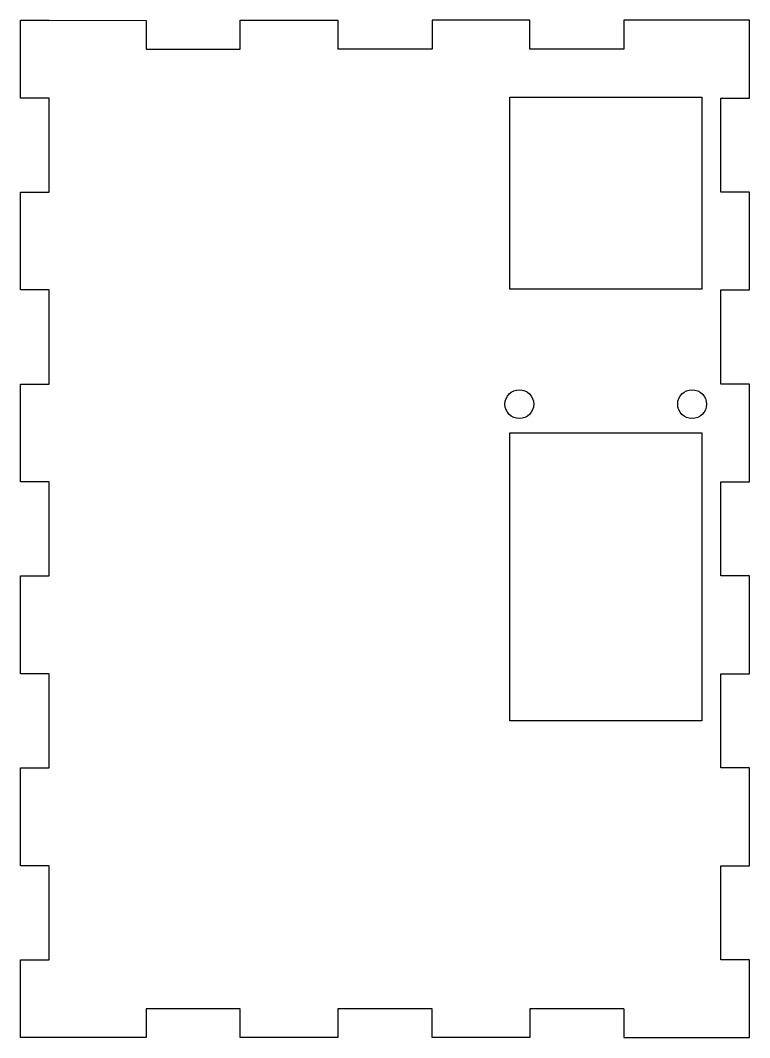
# Model space of a CAD drawing. Header units: millimetres. Extents: x 3301 to 3377, y 1633 to 1739.
import ezdxf

# ---------------------------------------------------------------- set-up
doc = ezdxf.new("R2010")
doc.units = ezdxf.units.MM

msp = doc.modelspace()

# ---------------------------------------------------------------- linework, layer by layer
for points in [[(3363.41, 1635.94), (3353.61, 1635.94), (3353.61, 1632.94), (3343.41, 1632.94), (3343.41, 1635.94), (3333.61, 1635.94), (3333.61, 1632.94), (3323.41, 1632.94), (3323.41, 1635.94), (3313.61, 1635.93), (3313.61, 1632.93), (3303.51, 1632.94), (3300.51, 1632.94), (3300.51, 1641.04), (3303.51, 1641.04), (3303.51, 1650.84), (3300.51, 1650.84), (3300.51, 1661.04), (3303.51, 1661.04), (3303.51, 1670.84), (3300.51, 1670.84), (3300.51, 1681.04), (3303.51, 1681.04), (3303.51, 1690.84), (3300.51, 1690.84), (3300.51, 1701.04), (3303.51, 1701.04), (3303.51, 1710.84), (3300.51, 1710.84), (3300.51, 1721.04), (3303.51, 1721.04), (3303.51, 1730.84), (3300.51, 1730.84), (3300.51, 1738.94), (3303.51, 1738.94), (3313.61, 1738.93), (3313.61, 1735.93)], [(3313.61, 1735.94), (3323.41, 1735.94), (3323.41, 1738.94), (3333.61, 1738.94), (3333.61, 1735.94)], [(3373.51, 1690.84), (3376.51, 1690.84), (3376.51, 1701.04), (3373.51, 1701.04), (3373.51, 1710.84), (3376.51, 1710.84), (3376.51, 1721.04), (3373.51, 1721.04), (3373.51, 1730.84), (3376.51, 1730.84), (3376.51, 1738.94), (3363.41, 1738.94), (3363.41, 1735.94), (3353.61, 1735.94), (3353.61, 1738.94), (3343.41, 1738.94), (3343.41, 1735.94), (3333.61, 1735.94)], [(3363.41, 1635.94), (3363.41, 1632.94), (3376.51, 1632.94), (3376.51, 1641.04), (3373.51, 1641.04), (3373.51, 1650.84), (3376.51, 1650.84), (3376.51, 1661.04), (3373.51, 1661.04), (3373.51, 1670.84), (3376.51, 1670.84), (3376.51, 1681.04), (3373.51, 1681.04), (3373.51, 1690.84)]]:
    msp.add_lwpolyline(points)
for points in [[(3371.51, 1730.94), (3371.51, 1710.94), (3351.51, 1710.94), (3351.51, 1730.94)], [(3371.51, 1695.94), (3371.51, 1665.94), (3351.51, 1665.94), (3351.51, 1695.94)]]:
    msp.add_lwpolyline(points, close=True)
for centre in [(3352.51, 1698.94), (3370.51, 1698.94)]:
    msp.add_circle(centre, 1.5)

doc.saveas('drawing.dxf')
